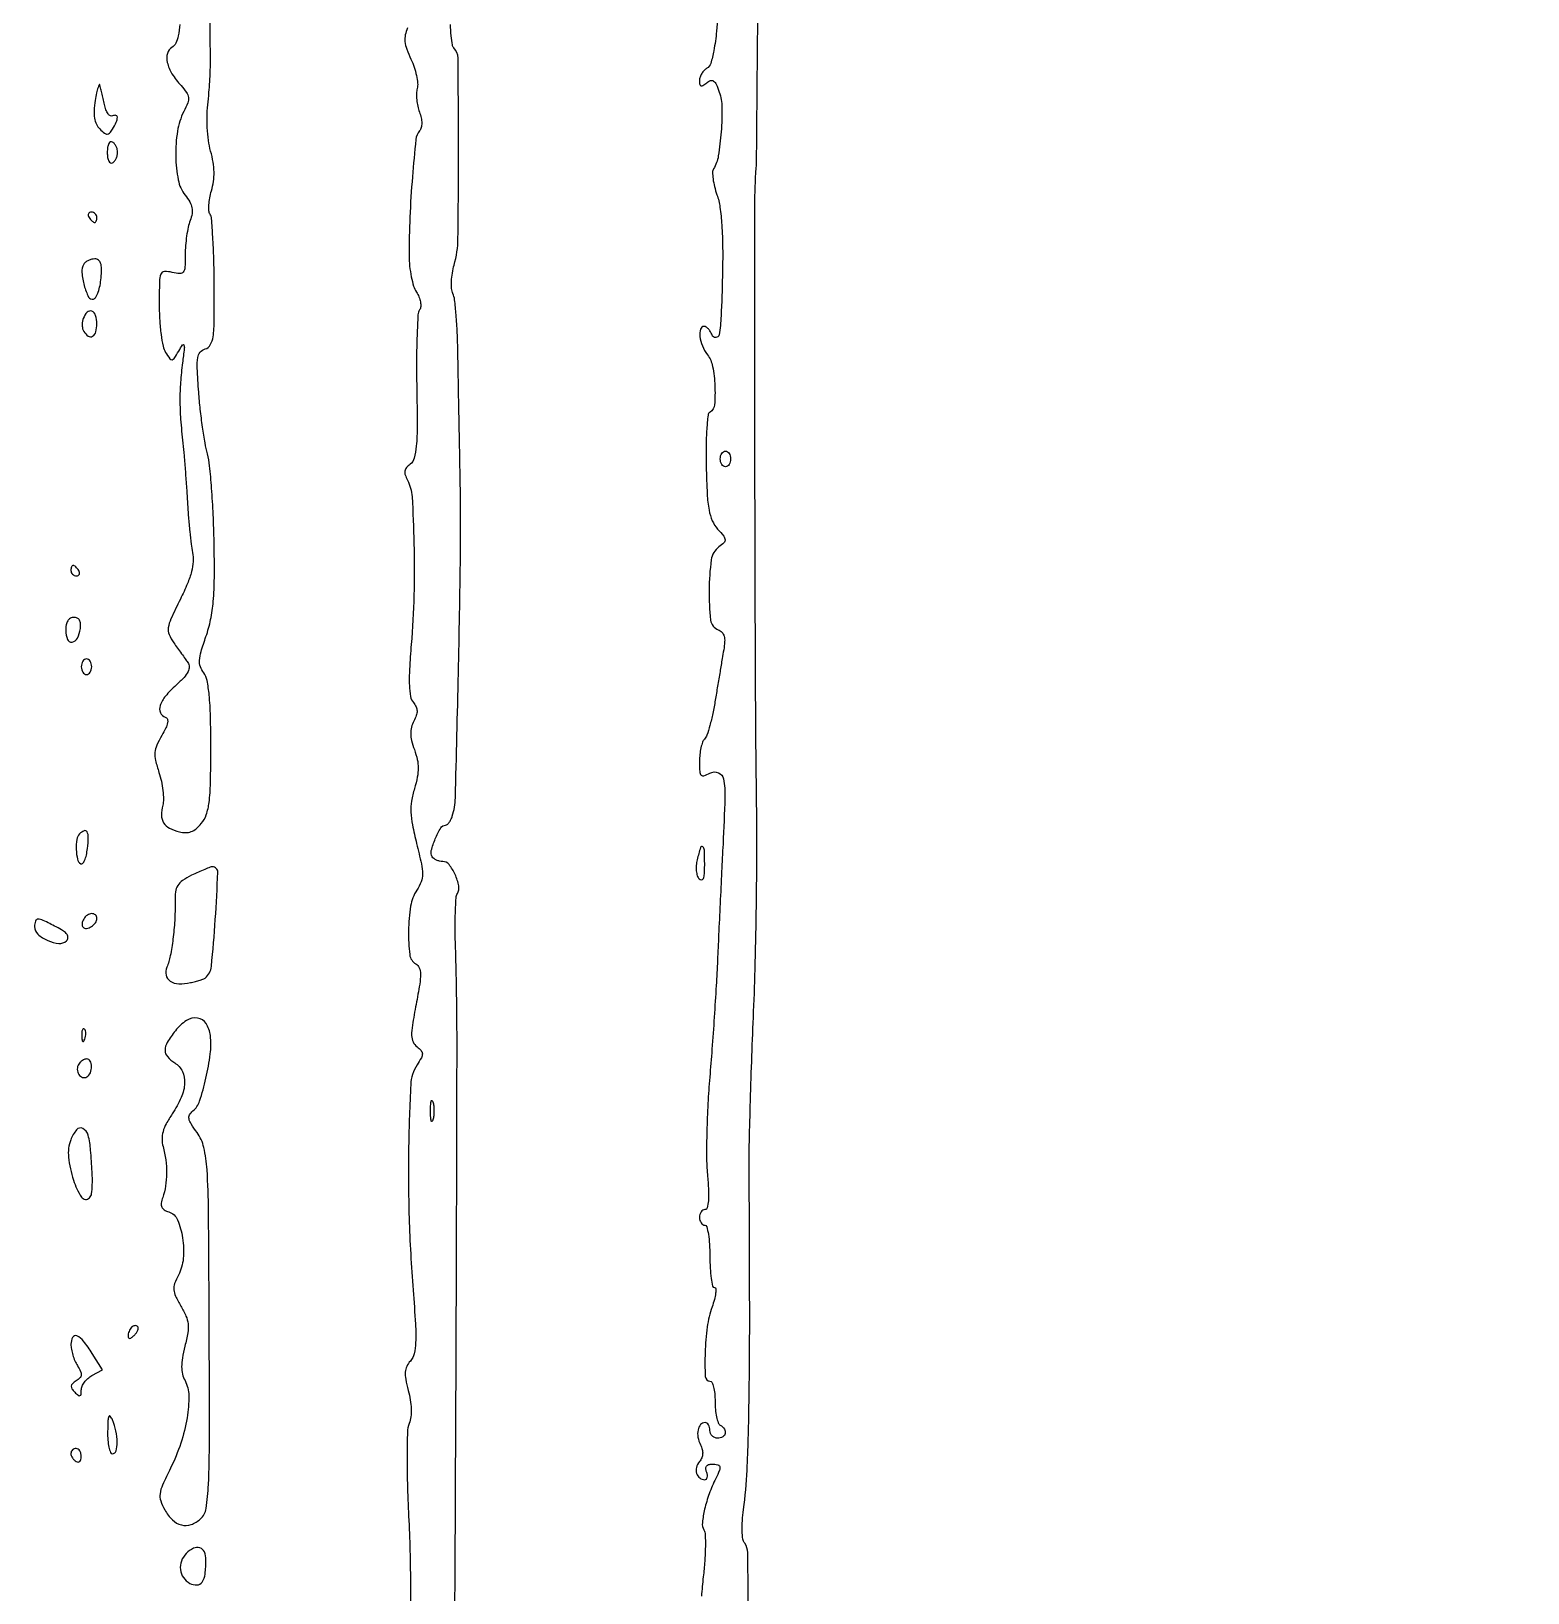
# Model space of a CAD drawing. Extents: x 0 to 5034, y 0 to 2560.
# Drawn here: x 383.4 to 671.4, y 678.2 to 978.8 of the extents above; entities that cross this region are included whole.
import ezdxf

# ---------------------------------------------------------------- set-up
doc = ezdxf.new("R2010")
doc.units = 0

msp = doc.modelspace()

# ---------------------------------------------------------------- linework, layer by layer
for points in [[(524.94203, 1406.5, -0.000002), (524.957967, 1420.439069, -0.000002), (524.972858, 1433.372917, -0.000002), (524.985445, 1444.229163, -0.000017)], [(521.393359, 671.722842, 0.001462), (521.305925, 685.975122, 0.161313), (520.698344, 687.755167, -0.128493), (520.360262, 688.570179, -0.02604), (520.225322, 690.143426, -0.025017), (520.257565, 692.093676, -0.018125), (520.480557, 694.255167, 0.024215), (521.17117, 701.854628, 0.006426), (521.528664, 714.029381, 0.004455), (521.663822, 731.827808, 0.001265), (521.557391, 759.5, -0.00675), (521.591507, 764.289969, -0.001824), (521.775706, 771.878125, -0.001846), (522.048066, 780.491411, -0.001914), (522.381182, 789, 0.004132), (522.701474, 798.228375, 0.002569), (522.93211, 809.059375, 0.002577), (523.04968, 819.748044, 0.00466), (523.019275, 828.5, -0.002227), (522.771446, 858.219796, -0.000793), (522.673889, 900.679013, -0.000248), (522.664259, 945.230735, -0.018205), (522.931053, 952.5, 0.016144), (522.995788, 954.085542, 0.000049), (523.167517, 974.475, 0.000285), (523.346216, 997.5213, 0.000178)], [(411.967201, 980.138195, -0.037206), (411.677022, 977.928939, -0.060559), (411.194839, 976.502374, -0.154634), (410.45641, 975.715668, 0.205074), (409.572746, 974.567752, 0.121382), (409.5553, 972.811137, 0.081583), (410.460422, 970.63679, 0.045859), (412.193384, 968.352044, -0.030443), (413.25926, 967.033163, -0.129052), (413.615839, 966.091968, -0.119173), (413.478583, 965.05633, -0.024244), (412.722661, 963.352044, 0.077763), (411.516263, 959.595429, 0.043247), (411.183494, 954.78621, 0.043343), (411.661765, 950.203527, 0.119538), (413.001797, 947.270586, -0.036103), (413.889495, 945.957155, -0.083057), (414.304413, 944.842787, -0.090243), (414.316497, 943.7133, -0.048543), (413.948748, 942.365198, 0.038573), (413.583956, 941.12565, 0.016255), (413.278695, 939.415102, 0.015969), (413.069463, 937.557386, 0.020058), (413, 935.826492, -0.011624), (412.942173, 933.339506, -0.147381), (412.63422, 932.466574, -0.261471), (411.9732, 932.165414, -0.0405), (410.5, 932.410644, 0.071373), (409.013976, 932.56485, 0.298295), (408.316566, 932.068135, 0.088821), (408.041493, 930.675047, 0.004443), (408, 926.005483, 0.015873), (408.090069, 923.169047, 0.018008), (408.36034, 920.461698, 0.017466), (408.750541, 918.194519, 0.08845), (409.226691, 917.008619, 0.015589), (410.043567, 915.787068, 0.269701), (410.464362, 915.597469, 0.226365), (410.886671, 915.85567, 0.011318), (411.763298, 917.272187, -0.018596), (412.509551, 918.439723, -0.622778), (412.763374, 918.401591, -0.106598), (412.826114, 917.745175, -0.0032), (412.485343, 915, 0.013951), (412.098298, 911.218694, 0.019434), (411.978453, 907.819203, 0.017427), (412.119589, 904.15273, 0.008555), (412.54151, 899.5, -0.004989), (412.774137, 897.123264, -0.002372), (413.028543, 894.059375, -0.002351), (413.264249, 890.853712, -0.003335), (413.441473, 888, 0.006086), (413.624649, 885.291412, 0.0057), (413.877075, 882.528125, 0.005684), (414.156915, 880.081097, 0.019403), (414.418617, 878.5, -0.066819), (414.539827, 876.756098, -0.047912), (414.228539, 874.824694, -0.035819), (413.439167, 872.49856, -0.015165), (412.067268, 869.5, 0.007264), (410.259626, 865.708537, 0.070213), (409.75062, 864.003851, 0.13801), (409.913682, 862.698957, 0.054995), (410.799467, 861.109732, -0.000189), (411.523823, 860.090763, -0.000157), (412.294219, 859.00544, -0.000158), (412.999709, 858.010227, -0.000427), (413.5, 857.30273, -0.148039), (413.778404, 856.464577, -0.126801), (413.569747, 855.555008, -0.070624), (412.783428, 854.450708, -0.019386), (411.25, 852.957094, 0.035357), (409.207744, 850.836718, 0.09312), (408.181579, 849.003228, 0.183066), (408.232688, 847.643983, 0.215585), (409.170619, 846.77646, -0.228273), (409.564538, 846.394026, -0.136335), (409.618019, 845.729731, -0.066382), (409.276577, 844.710447, -0.019443), (408.490649, 843.253456, 0.028471), (407.519585, 841.372803, 0.086177), (407.167426, 839.980758, 0.078136), (407.28824, 838.475787, 0.020682), (407.95075, 836.149228, -0.027174), (408.409118, 834.456464, -0.024104), (408.703374, 832.654914, -0.02485), (408.809063, 831.006208, -0.06515), (408.672329, 829.830591, 0.063343), (408.439531, 827.889928, 0.139473), (408.854863, 826.468543, 0.134319), (409.970704, 825.44494, 0.056872), (411.886592, 824.720184, 0.06122), (413.097398, 824.567129, 0.091142), (414.145777, 824.756091, 0.08401), (415.1178, 825.322662, 0.044977), (416.103323, 826.3079, 0.092171), (417.06453, 828.018961, 0.051039), (417.603206, 830.361592, 0.026269), (417.868763, 834.06931, 0.004715), (417.934927, 841, 0.005917), (417.864733, 846.990948, 0.017982), (417.622518, 851.056337, 0.024148), (417.21867, 853.846226, 0.11467), (416.564682, 855.309178, -0.078737), (415.930171, 856.494265, -0.099507), (415.761898, 857.723345, -0.057046), (416.060359, 859.399027, -0.011249), (417.001327, 862.309178, 0.033463), (417.89414, 865.556293, 0.028862), (418.400935, 869.058362, 0.01994), (418.611685, 873.623544, 0.006178), (418.569745, 880.5, 0.006892), (418.399774, 885.770374, 0.007638), (418.087622, 890.85625, 0.007152), (417.69332, 895.183034, 0.038742), (417.26541, 897.5, -0.0227), (416.815342, 899.564148, -0.007509), (416.338673, 902.629427, -0.00746), (415.911422, 906.048055, -0.008404), (415.605243, 909.344858, -0.005725), (415.308434, 913.951005, -0.050231), (415.405347, 915.990633, -0.13855), (415.889325, 917.065135, -0.155349), (416.845184, 917.669766, 0.204442), (417.839588, 918.440103, 0.093097), (418.371235, 920.029983, 0.032639), (418.593671, 923.123123, 0.003491), (418.590448, 930.324908, 0.005451), (418.503455, 935.070267, 0.007946), (418.314768, 939.248932, 0.004418), (418.069584, 942.753262, 0.12524), (417.778974, 943.607628, -0.129122), (417.564683, 944.253774, -0.031452), (417.564089, 945.386399, -0.03016), (417.72944, 946.727671, -0.026067), (418.059955, 948.107628, 0.037933), (418.443485, 949.894977, 0.039043), (418.547527, 951.702441, 0.03622), (418.368703, 953.620645, 0.025326), (417.903054, 955.742736, -0.033378), (417.487531, 957.793456, -0.019938), (417.255555, 960.272184, -0.019519), (417.218298, 962.857458, -0.024636), (417.394855, 965.242736, 0.0122), (417.630217, 967.618456, 0.007507), (417.796904, 970.424429, 0.007525), (417.87835, 973.20613, 0.013341), (417.849768, 975.5, -0.009345), (417.785199, 978.657126, -0.000928), (417.785939, 986.228125, -0.001169)], [(515.804129, 984.504109, -0.006148), (515.291915, 978.81507, -0.020211), (514.756478, 975.083236, -0.02593), (514.167425, 972.620444, -0.195945), (513.43631, 971.704419, 0.073754), (512.886911, 971.280272, 0.055679), (512.421916, 970.674739, 0.056216), (512.106364, 969.989068, 0.079919), (512, 969.327865, 0.039868), (512.059787, 968.579239, 0.287362), (512.287605, 968.318982, 0.22338), (512.67482, 968.376484, 0.026445), (513.39102, 968.909555, -0.088856), (514.136521, 969.331936, -0.249735), (514.710613, 969.24445, -0.128925), (515.220336, 968.605902, -0.020455), (515.814357, 967.102691, -0.081402), (516.32084, 964.204025, -0.021384), (516.168463, 959.476783, -0.020465), (515.625548, 954.813756, -0.099512), (514.704656, 952.33114, 0.143243), (514.519603, 951.659951, 0.02868), (514.610951, 950.408583, 0.028171), (514.892854, 948.914928, 0.023038), (515.356105, 947.356479, -0.048455), (515.939098, 944.955088, -0.018511), (516.297744, 941.529394, -0.015049), (516.461027, 937.142126, -0.007763), (516.414765, 931.648785, -0.004483), (516.163534, 924.018273, -0.03333), (515.770496, 920.410441, -0.355969), (515.144945, 919.870926, -0.318154), (514.41655, 920.356872, 0.044155), (514.109254, 920.985526, 0.051229), (513.708918, 921.517331, 0.058646), (513.280659, 921.882454, 0.14828), (512.893011, 922, 0.332708), (512.199587, 921.48115, 0.10107), (512.081616, 920.08985, 0.069237), (512.5606, 918.253276, 0.063632), (513.531803, 916.55887, -0.116034), (514.528009, 914.307106, -0.035167), (514.960183, 910.571746, -0.031395), (514.895125, 906.935288, -0.238515), (514.027707, 905.517124, 0.231028), (513.641164, 904.904847, 0.009557), (513.401696, 902.249189, 0.0146), (513.264289, 898.949558, 0.008938), (513.285535, 895.054445, 0.006974), (513.485294, 889.698357, 0.032538), (513.843511, 886.631585, 0.057785), (514.465384, 884.598006, 0.081014), (515.494552, 883.00602, -0.014831), (516.661535, 881.637015, -0.152746), (516.929008, 880.95369, -0.220935), (516.704771, 880.366758, -0.034915), (515.736725, 879.549439, 0.204102), (514.264635, 877.075431, 0.031516), (513.850081, 871.251949, 0.029975), (514.14959, 865.483667, 0.280147), (515.608222, 863.596845, -0.109776), (516.330388, 863.11844, -0.125985), (516.73799, 862.400548, -0.082755), (516.84598, 861.330778, -0.026546), (516.658007, 859.739856, 0.000936), (516.372431, 858.064304, 0.000293), (515.950673, 855.552457, 0.000293), (515.48307, 852.74744, 0.000324), (515.034249, 850.034464, -0.011433), (514.554339, 847.486477, -0.014867), (513.99268, 845.178993, -0.012506), (513.424481, 843.299006, -0.117253), (512.984464, 842.584464, 0.110343), (512.604461, 841.985827, 0.030441), (512.289186, 840.909476, 0.029188), (512.072482, 839.613794, 0.026846), (512, 838.264816, 0.01265), (512.049997, 836.288939, 0.171194), (512.320201, 835.631031, 0.304879), (512.854447, 835.494533, 0.03744), (514.014837, 836.00794, -0.222079), (515.64906, 836.096818, -0.25693), (516.624658, 834.902844, -0.053398), (516.893585, 831.34325, -0.004769), (516.526881, 822.365945, 0.000453), (516.264207, 817.059192, 0.000291), (515.968578, 810.901246, 0.000292), (515.686211, 804.872845, 0.000548), (515.466176, 800, -0.00368), (515.215091, 795.118237, -0.001939), (514.835145, 789.059375, -0.001929), (514.3981, 782.858442, -0.002974), (513.967585, 777.5, 0.00843), (513.614538, 772.410792, 0.007218), (513.410621, 767.042187, 0.007287), (513.366888, 762.158163, 0.020569), (513.526345, 758.75, -0.010247), (513.726841, 755.779406, -0.028957), (513.703977, 753.700953, -0.039738), (513.50226, 752.351036, -0.348971), (513.060552, 752, 0.140143), (512.656123, 751.884374, 0.099936), (512.311537, 751.559375, 0.085198), (512.079466, 751.073314, 0.068975), (512, 750.5, 0.064853), (512.074694, 749.926543, 0.082425), (512.29375, 749.440625, 0.098894), (512.618646, 749.115568, 0.148195), (513, 749, -0.339565), (513.395008, 748.696775, -0.024068), (513.708333, 747.25, -0.025878), (513.928566, 745.316313, -0.015416), (514, 743, 0.013813), (514.063558, 740.699756, 0.022687), (514.259135, 738.7625, 0.018806), (514.534789, 737.277932, 0.350814), (514.882162, 737, -0.3962), (515.137555, 736.759944, -0.045763), (515.112072, 735.898438, -0.035729), (514.876272, 734.688417, -0.019726), (514.426055, 733.25, 0.051873), (513.491761, 729.417721, 0.026403), (513.081793, 724.470773, 0.018204), (513.111893, 719.850784, 0.401698), (514, 719, -0.293924), (514.38696, 718.751017, -0.044731), (514.70625, 717.842336, -0.038191), (514.927595, 716.56932, -0.023957), (515, 715.059017, 0.023552), (515.07325, 713.50479, 0.030444), (515.29375, 712.09415, 0.031293), (515.612194, 710.98041, 0.17067), (516, 710.5, -0.106457), (516.783876, 709.746429, -0.200209), (516.953572, 708.899724, -0.222397), (516.47288, 708.247411, -0.125162), (515.5, 708, -0.099038), (514.927543, 708.114514, -0.097945), (514.440625, 708.440625, -0.097945), (514.114514, 708.927543, -0.099038), (514, 709.5, 0.059205), (513.931834, 710.073657, 0.078159), (513.730729, 710.559375, 0.096605), (513.432976, 710.884709, 0.160616), (513.083333, 711, 0.216162), (512.225199, 710.610823, 0.130301), (511.720161, 709.591742, 0.095184), (511.704176, 708.160661, 0.074384), (512.204521, 706.686078, -0.056726), (512.536563, 705.810013, -0.079628), (512.611628, 704.978521, -0.084197), (512.423713, 704.200139, -0.072085), (511.983304, 703.479883, 0.113252), (511.424534, 702.372146, 0.134093), (511.453711, 701.203319, 0.156424), (512.051039, 700.333731, 0.166148), (513.027632, 700, 0.197951), (513.325624, 700.122787, 0.143475), (513.500952, 700.440625, 0.094526), (513.515792, 700.925455, 0.052176), (513.361626, 701.5, -0.07771), (513.226134, 702.131663, -0.166138), (513.359038, 702.606191, -0.166102), (513.754575, 702.900225, -0.077669), (514.393011, 703, -0.047398), (515.500779, 702.894752, -0.287383), (515.904218, 702.519562, -0.166295), (515.856302, 701.811753, -0.016361), (515.134044, 700.236431, 0.028405), (513.875104, 697.306355, 0.030433), (512.989426, 694.318462, 0.030145), (512.552596, 691.727901, 0.155481), (512.840334, 690.320824, -0.119011), (513.100326, 689.393317, -0.012194), (513.127877, 687.098511, -0.014666), (513.012108, 684.324608, -0.011204), (512.728639, 681.299978, 0.010317), (512.372494, 677.571139, 0.026937)], [(464.876679, 666.432532, 0.000339), (465.161226, 725.427488, 0.000596), (465.327982, 781.881653, 0.007944), (465.034584, 802.651206, -0.006675), (464.974932, 806.230905, -0.009493), (465.024802, 809.412366, -0.006014), (465.148638, 812.062925, -0.12435), (465.387079, 812.81729, 0.187775), (465.660756, 814.301481, 0.059271), (464.966474, 816.489327, 0.059919), (463.803065, 818.406707, 0.23038), (462.583768, 819, -0.056709), (461.980696, 819.06862, -0.049943), (461.38065, 819.271738, -0.052764), (460.872211, 819.570755, -0.095327), (460.546313, 819.925064, -0.20697), (460.372445, 821.112446, -0.033561), (461.145378, 823.369916, -0.032366), (462.197538, 825.484599, -0.2672), (463.093127, 826, 0.176499), (463.428486, 826.122187, 0.05597), (463.801075, 826.514063, 0.047935), (464.150173, 827.080204, 0.037596), (464.418942, 827.75, 0.070211), (465.0042, 831.23782, 0.000778), (465.592708, 855.248471, 0.002712), (465.990394, 877.937285, 0.00805), (465.928184, 893.5, -0.000219), (465.809133, 899.55535, -0.000168), (465.684056, 906.178125, -0.00017), (465.571127, 912.379348, -0.000401), (465.492256, 917, 0.007507), (465.374252, 920.771417, 0.009551), (465.146747, 924.245489, 0.007803), (464.856476, 927.135605, 0.075027), (464.533064, 928.32507, -0.084919), (464.294033, 929.277786, -0.029784), (464.270193, 930.693537, -0.028561), (464.429496, 932.284151, -0.029707), (464.768128, 933.82507, 0.065931), (465.513906, 938.966633, 0.003387), (465.608203, 955.810207, 0.001455), (465.535258, 973.663058, 0.197095), (464.719008, 975.614325, -0.160943), (464.435386, 976.1779, -0.011162), (464.211209, 977.965205, -0.014962), (464.052332, 980.151773, -0.010653)], [(455.795, 979.449419, 0.058158), (455.36422, 978.11079, 0.076319), (455.309334, 976.829591, 0.060313), (455.650051, 975.374478, 0.023149), (456.454161, 973.455355, -0.029652), (457.077309, 971.912153, -0.02874), (457.521063, 970.290022, -0.029991), (457.742557, 968.820514, -0.086569), (457.657417, 967.797963, 0.058096), (457.523617, 966.846542, 0.029578), (457.56652, 965.63798, 0.028925), (457.759621, 964.381208, 0.038277), (458.08705, 963.271042, -0.036024), (458.424977, 962.143995, -0.053856), (458.539464, 961.123116, -0.064884), (458.431153, 960.264729, -0.109844), (458.101899, 959.622781, 0.148602), (457.412948, 957.982656, 0.004872), (456.74562, 950.819333, 0.009931), (456.252391, 943.03605, 0.01157), (456.102059, 935.626325, 0.025329), (456.210372, 933.603733, 0.023712), (456.523001, 931.556841, 0.024435), (456.975487, 929.768638, 0.070954), (457.515527, 928.616647, -0.047612), (458.003416, 927.69058, -0.05374), (458.283418, 926.725423, -0.060687), (458.330547, 925.849583, -0.122129), (458.120462, 925.194911, 0.125395), (457.812372, 924.213171, 0.004574), (457.633262, 920.275233, 0.008111), (457.53893, 915.578462, 0.005577), (457.577771, 910.252571, -0.003901), (457.656438, 902.862701, -0.022466), (457.491934, 898.955796, -0.04294), (457.087586, 896.639617, -0.171853), (456.288242, 895.468817, 0.061506), (455.601582, 894.823682, 0.132705), (455.301695, 894.169519, 0.119735), (455.356949, 893.407289, 0.045206), (455.776976, 892.416724, -0.109198), (456.67149, 889.232514, -0.008292), (457.028949, 880.243679, -0.012097), (457.018643, 870.2375, -0.014252), (456.509945, 860.777943, 0.006988), (456.18617, 856.041368, 0.022817), (456.159002, 852.900092, 0.033208), (456.379483, 850.774749, 0.131491), (456.923758, 849.591866, -0.062942), (457.441632, 848.778561, -0.104181), (457.62935, 847.989906, -0.09072), (457.492942, 847.116249, -0.038911), (457.016579, 846.030978, 0.058937), (456.552027, 844.846137, 0.069008), (456.409835, 843.648015, 0.056485), (456.592954, 842.27431, 0.025406), (457.124776, 840.531484, -0.032369), (457.673909, 838.637946, -0.054135), (457.85474, 836.991346, -0.049872), (457.683016, 835.252584, -0.023252), (457.133893, 833.052558, 0.032506), (456.580288, 830.646007, 0.050095), (456.450169, 828.515935, 0.039175), (456.740514, 826.054337, 0.012502), (457.548497, 822.45331, -0.007907), (458.46066, 818.55597, -0.052351), (458.678821, 816.571381, -0.092771), (458.411373, 815.102732, -0.053776), (457.592195, 813.500364, 0.105356), (456.397754, 810.421761, 0.036638), (455.982407, 805.655463, 0.032782), (456.219851, 801.08109, 0.237779), (457.397919, 799.29969, -0.164633), (458.058951, 798.553319, -0.098333), (458.299821, 797.379912, -0.042531), (458.142843, 795.386491, -0.006655), (457.448033, 791.5, 0.006697), (456.730521, 787.484535, 0.046386), (456.589402, 785.492419, 0.104318), (456.87648, 784.265612, 0.120744), (457.627611, 783.333091, -0.048643), (458.417899, 782.597441, -0.182507), (458.654407, 781.974662, -0.126676), (458.458815, 781.209023, -0.018884), (457.634254, 779.833091, 0.132746), (456.414502, 776.073195, 0.008023), (456.011234, 764.112664, 0.012277), (456.105725, 750.410033, 0.011685), (456.869006, 736.5, -0.004407), (457.32565, 729.928112, -0.024841), (457.363939, 726.411895, -0.048723), (457.067144, 724.245492, -0.124116), (456.339331, 722.849163, 0.071025), (455.656816, 721.820148, 0.093912), (455.372024, 720.734574, 0.064709), (455.456346, 719.329725, 0.018463), (455.947056, 717.196619, -0.026413), (456.337433, 715.367063, -0.032449), (456.49878, 713.628368, -0.03601), (456.430034, 712.078644, -0.061829), (456.123341, 710.824411, 0.082709), (455.789677, 709.163727, 0.006826), (455.702991, 704.738736, 0.00866), (455.765194, 699.274811, 0.005659), (456.017388, 692.976955, -0.006657), (456.269314, 686.35534, -0.005413), (456.367918, 679.255731, -0.005473), (456.316334, 672.712268, -0.014175)], [(517.293101, 263.906391, 0.000009), (580.140047, 263.898438, 0.000011), (655.049667, 263.892017, 0.000009), (736, 263.888383, -0.000109)]]:
    msp.add_lwpolyline(points, format="xyb")
for points in [[(395.694032, 965.501966, 0.023816), (395.472076, 963.550501, 0.055588), (395.538756, 962.083872, 0.073927), (395.896345, 960.944368, 0.083665), (396.560338, 960.01154, 0.022438), (397.455288, 959.193745, 0.174444), (397.978255, 959.002786, 0.219153), (398.435364, 959.210655, 0.03718), (399.020851, 960, 0.032788), (399.737149, 961.316446, 0.107764), (399.94997, 962.276898, 0.36441), (399.649765, 962.636553, 0.184532), (399.029317, 962.518119, -0.27513), (398.611118, 962.511176, -0.10625), (398.16259, 962.914255, -0.066235), (397.748226, 963.682328, -0.036254), (397.441846, 964.709102, 0.000729), (397.18791, 965.850229, 0.000768), (396.934955, 966.971111, 0.000734), (396.713869, 967.937249, 0.003464), (396.582387, 968.490426, 0.674242), (396.433894, 968.511966, 0.059935), (396.221331, 968.021116, 0.022822), (395.959116, 966.964755, 0.009199)], [(398, 955.5, 0.034543), (398.068338, 954.511996, 0.081563), (398.286475, 953.809017, 0.162984), (398.614279, 953.482113, 0.259199), (399, 953.5, 0.085235), (399.382774, 953.838188, 0.053414), (399.70625, 954.342439, 0.051777), (399.925853, 954.925537, 0.064269), (400, 955.5, 0.064269), (399.925853, 956.074463, 0.051777), (399.70625, 956.657561, 0.053414), (399.382774, 957.161812, 0.085235), (399, 957.5, 0.259199), (398.614279, 957.517887, 0.162984), (398.286475, 957.190983, 0.081563), (398.068338, 956.488004, 0.034543)], [(394.5, 943, 0.029505), (394.768994, 942.617226, 0.035638), (395.066025, 942.29375, 0.038439), (395.34829, 942.065539, 0.151918), (395.559017, 942, 0.210953), (395.727648, 942.07446, 0.081139), (395.870461, 942.29375, 0.061769), (395.967655, 942.617151, 0.042167), (396, 943, 0.105053), (395.918938, 943.381556, 0.099167), (395.688914, 943.70625, 0.09642), (395.345238, 943.923877, 0.093332), (394.940983, 944, 0.108972), (394.586039, 943.921712, 0.182303), (394.3746, 943.70625, 0.161196), (394.343488, 943.3821, 0.082592)], [(393.484921, 933.975601, 0.160914), (393.105434, 932.386961, 0.046433), (393.556806, 929.86952, 0.048053), (394.401658, 927.666796, 0.372292), (395.341089, 927.274329, 0.187479), (395.808919, 927.65865, 0.041184), (396.25074, 928.621751, 0.037465), (396.606596, 929.893257, 0.028429), (396.810365, 931.3273, 0.020008), (396.88943, 933.111106, 0.079634), (396.72122, 934.190114, 0.156514), (396.299221, 934.776142, 0.160404), (395.619382, 935, 0.060926), (394.998134, 934.924017, 0.05106), (394.373078, 934.699083, 0.053238), (393.837382, 934.367806, 0.089489)], [(393.380002, 923.547887, 0.055537), (393.214675, 922.914821, 0.045189), (393.176701, 922.214515, 0.046885), (393.262828, 921.554946, 0.082695), (393.470404, 921.047887, 0.104168), (394.331668, 920.143828, 0.288412), (395.17197, 920.109807, 0.201613), (395.799983, 920.932867, 0.063558), (396, 922.5, 0.073742), (395.758982, 924.125314, 0.227795), (395.028195, 924.921843, 0.304158), (394.135888, 924.731594, 0.101291)], [(518, 896.5, -0.064853), (517.925306, 895.926543, -0.082425), (517.70625, 895.440625, -0.098894), (517.381354, 895.115568, -0.148195), (517, 895, -0.148195), (516.618646, 895.115568, -0.098894), (516.29375, 895.440625, -0.082425), (516.074694, 895.926543, -0.064853), (516, 896.5, -0.064853), (516.074694, 897.073457, -0.082425), (516.29375, 897.559375, -0.098894), (516.618646, 897.884432, -0.148195), (517, 898, -0.148195), (517.381354, 897.884432, -0.098894), (517.70625, 897.559375, -0.082425), (517.925306, 897.073457, -0.064853)], [(391, 875, 0.105053), (391.081062, 874.618444, 0.099167), (391.311086, 874.29375, 0.09642), (391.654762, 874.076123, 0.093332), (392.059017, 874, 0.108972), (392.413961, 874.078288, 0.182303), (392.6254, 874.29375, 0.161196), (392.656512, 874.6179, 0.082592), (392.5, 875, 0.029505), (392.231006, 875.382774, 0.035638), (391.933975, 875.70625, 0.038439), (391.65171, 875.934461, 0.151918), (391.440983, 876, 0.210953), (391.272352, 875.92554, 0.081139), (391.129539, 875.70625, 0.061769), (391.032345, 875.382849, 0.042167)], [(390, 863.416667, 0.099758), (390.334996, 861.754328, 0.341983), (391.233119, 861.247168, 0.246964), (392.245613, 861.984177, 0.077969), (392.819551, 863.828328, 0.049589), (392.864321, 864.780163, 0.118091), (392.665008, 865.454992, 0.155126), (392.227121, 865.855398, 0.108654), (391.569551, 866, 0.129929), (390.900993, 865.823287, 0.12769), (390.401892, 865.338523, 0.093042), (390.097716, 864.531429, 0.043744)], [(393, 856.5, 0.064853), (393.074694, 855.926543, 0.082425), (393.29375, 855.440625, 0.098894), (393.618646, 855.115568, 0.148195), (394, 855, 0.148195), (394.381354, 855.115568, 0.098894), (394.70625, 855.440625, 0.082425), (394.925306, 855.926543, 0.064853), (395, 856.5, 0.064853), (394.925306, 857.073457, 0.082425), (394.70625, 857.559375, 0.098894), (394.381354, 857.884432, 0.148195), (394, 858, 0.148195), (393.618646, 857.884432, 0.098894), (393.29375, 857.559375, 0.082425), (393.074694, 857.073457, 0.064853)], [(392.666667, 824.333333, 0.162138), (392.12317, 823.247079, 0.045386), (392.023649, 821.325047, 0.044737), (392.265997, 819.447868, 0.202558), (392.89153, 818.567038, 0.362395), (393.262853, 818.620037, 0.079592), (393.640926, 819.203666, 0.049306), (393.970749, 820.207521, 0.025679), (394.19073, 821.508021, 0.020185), (394.354839, 823.667361, 0.133327), (394.11068, 824.712007, 0.382805), (393.544114, 824.915559, 0.100112)], [(511.553053, 819.355355, 0.042777), (511.376331, 818.26308, 0.045116), (511.392929, 817.176316, 0.049604), (511.585428, 816.248487, 0.121011), (511.944645, 815.655355, 0.211346), (512.402207, 815.478496, 0.293894), (512.75, 815.726482, 0.080088), (512.94955, 816.619451, 0.015007), (513, 818.3, 0.007674), (512.955308, 821.211695, 0.231491), (512.622996, 821.841275, 0.516289), (512.202736, 821.700594, 0.012171)], [(414.235547, 816.345327, 0.032204), (412.473753, 815.331069, 0.109332), (411.55989, 814.381528, 0.109812), (411.134175, 813.13747, 0.032637), (411.041807, 811.118097, -0.018952), (410.97776, 807.629649, -0.017411), (410.651324, 804.055337, -0.01794), (410.130309, 800.862798, -0.047462), (409.463674, 798.649075, 0.149736), (409.325478, 797.119212, 0.198443), (410.105659, 795.976307, 0.138133), (411.760282, 795.454486, 0.066451), (413.991692, 795.682285, 0.006961), (414.977027, 795.932166, 0.009338), (415.862309, 796.187656, 0.006892), (416.591968, 796.424142, 0.091656), (416.837443, 796.561453, 0.196656), (418.046405, 798.830023, 0.008854), (418.799739, 807.823329, 0.006962), (419.273969, 816.94538, 0.434383), (418.25, 817.97723, 0.080918), (417.794134, 817.88869, 0.008196), (416.761379, 817.488466, 0.010092), (415.540498, 816.963216, 0.007876)], [(393.458881, 807.933469, 0.055289), (393.246476, 807.485906, 0.063671), (393.150101, 807.023485, 0.073797), (393.178227, 806.616664, 0.143229), (393.333333, 806.333333, 0.245171), (394.010153, 806.120596, 0.09984), (394.935284, 806.48511, 0.089687), (395.724195, 807.224864, 0.161033), (396, 808.059017, 0.206886), (395.714394, 808.719722, 0.203785), (395.034956, 808.969816, 0.139607), (394.163143, 808.674324, 0.103622)], [(384, 806.478561, 0.210012), (384.640699, 805.020451, 0.081087), (386.527685, 803.781561, 0.082044), (388.68961, 803.217033, 0.222857), (390.142028, 803.742028, 0.166353), (390.4338, 804.337336, 0.193094), (390.275329, 804.944102, 0.091775), (389.56082, 805.610805, 0.022632), (388.164562, 806.414902, 0.008022), (385.654731, 807.662168, 0.107885), (384.660839, 807.895116, 0.329696), (384.167282, 807.541522, 0.078206)], [(411.115394, 786.419571, 0.029505), (409.558583, 784.180327, 0.133251), (409.117104, 782.665534, 0.188873), (409.572656, 781.435523, 0.071246), (411, 780.232073, -0.143175), (412.450146, 778.605546, -0.123993), (412.898938, 776.356825, -0.090451), (412.24648, 773.572134, -0.046451), (410.51166, 770.422044, 0.024417), (409.357549, 768.528642, 0.05603), (408.728732, 766.98414, 0.070533), (408.539161, 765.576467, 0.064717), (408.737753, 764.127635, -0.033843), (409.248686, 761.578535, -0.034189), (409.408716, 758.992522, -0.035653), (409.216283, 756.524834, -0.046714), (408.673608, 754.330651, 0.044477), (408.397642, 753.235835, 0.140372), (408.488027, 752.49185, 0.157104), (408.947716, 751.958628, 0.060155), (409.849602, 751.547734, -0.219121), (411.526178, 750.020697, -0.062761), (412.505635, 746.55275, -0.059576), (412.628431, 742.579239, -0.098948), (411.688219, 739.374468, 0.033818), (410.971355, 737.747479, 0.107616), (410.8147, 736.576586, 0.092209), (411.14913, 735.345754, 0.020963), (412.173111, 733.431171, -0.030957), (413.154696, 731.504283, -0.077486), (413.551163, 729.980829, -0.067455), (413.492184, 728.285475, -0.019301), (412.947649, 725.706373, 0.018187), (412.462758, 723.434812, 0.044112), (412.315986, 721.727752, 0.058183), (412.481917, 720.335638, 0.06422), (412.963574, 719.068062, -0.121865), (413.694981, 716.189999, -0.042754), (413.355386, 711.907109, -0.03903), (412.148162, 707.028978, -0.034946), (410.163175, 702.206651, 0.010063), (408.640338, 698.97383, 0.070655), (408.161941, 697.304021, 0.115927), (408.289359, 695.93605, 0.046976), (409.053515, 694.213726, 0.071287), (410.553449, 692.25614, 0.132353), (412.285971, 691.28365, 0.148564), (414.129517, 691.369731, 0.098803), (415.958986, 692.462883, 0.173804), (417.02588, 694.457999, 0.02533), (417.474794, 699.108021, 0.011402), (417.669268, 707.639572, 0.00103), (417.625059, 728.979638, 0.000927), (417.489324, 751.6594, 0.01352), (417.21011, 759.661831, 0.040477), (416.589051, 763.980603, 0.103594), (415.278026, 766.83782, -0.016238), (414.126706, 768.505747, -0.095883), (413.734264, 769.486837, -0.178242), (413.858493, 770.240102, -0.090708), (414.483128, 770.985997, 0.141365), (415.769386, 772.877445, 0.022155), (416.99363, 777.266253, 0.025645), (417.828807, 781.95023, 0.060133), (417.846739, 785.5, 0.114902), (417.015668, 787.820806, 0.218993), (415.378085, 788.86341, 0.181034), (413.255613, 788.383391, 0.081095)], [(393.078947, 785.416667, 0.018894), (393.137993, 784.670344, 0.168741), (393.279315, 784.37858, 0.470617), (393.461564, 784.395823, 0.054073), (393.683114, 784.8125, 0.051402), (393.839148, 785.359369, 0.05415), (393.876576, 785.916927, 0.060344), (393.797407, 786.402231, 0.126455), (393.604167, 786.729167, 0.296942), (393.385309, 786.77538, 0.208169), (393.200665, 786.592839, 0.077125), (393.089945, 786.112848, 0.028489)], [(392.5, 780, 0.144545), (392.228407, 779.005022, 0.137775), (392.532901, 778.000994, 0.173073), (393.249279, 777.445281, 0.22115), (394.069098, 777.542705, 0.159216), (394.740337, 778.337303, 0.09745), (394.975841, 779.552855, 0.119333), (394.719488, 780.598328, 0.280205), (394.059017, 781, 0.089642), (393.653442, 780.926698, 0.053229), (393.2129, 780.70625, 0.051032), (392.806203, 780.382515, 0.06081)], [(460.689326, 769.25, -0.161593), (460.521012, 768.99086, -0.542911), (460.366341, 769.042188, -0.052887), (460.259713, 769.748017, -0.011065), (460.232003, 771, -0.011065), (460.259713, 772.251983, -0.052887), (460.366341, 772.957812, -0.542911), (460.521012, 773.00914, -0.161593), (460.689326, 772.75, -0.039571), (460.831531, 771.952734, -0.024357), (460.877971, 771, -0.024357), (460.831531, 770.047266, -0.039571)], [(390.976139, 765.43724, 0.118321), (390.546529, 762.093279, 0.051126), (391.488282, 757.6735, 0.067882), (393.056859, 754.406766, 0.474752), (394.585078, 754.251745, 0.161713), (394.984974, 755.049343, 0.030086), (395.124279, 756.704937, 0.020159), (395.081981, 759.264697, 0.005101), (394.803178, 763.417378, 0.044799), (394.315477, 766.31446, 0.21023), (393.289748, 767.607186, 0.356533), (392.092705, 767.36536, 0.080969)], [(391, 726.069764, 0.047214), (391.089812, 725.120782, 0.026574), (391.367188, 723.99635, 0.026308), (391.771185, 722.881263, 0.038674), (392.25, 721.955919, -0.028616), (392.84767, 720.855617, -0.131311), (392.97605, 720.14711, -0.174596), (392.718448, 719.581816, -0.060335), (392.008359, 719.011128, 0.044076), (391.306093, 718.48327, 0.182852), (391.067055, 718.0201, 0.182938), (391.194533, 717.514843, 0.044123), (391.758359, 716.841641, 0.023822), (392.412667, 716.246878, 0.260301), (392.75, 716.185205, 0.290385), (392.953739, 716.438652, 0.027975), (393, 717.264816, -0.103629), (393.150431, 717.982836, -0.056663), (393.604158, 718.763928, -0.052922), (394.270089, 719.485674, -0.057176), (395.056709, 720.03035), (397.113417, 721.131067), (395.107976, 724.298444, 0.024658), (393.417668, 726.697703, 0.125818), (392.136447, 727.686783, 0.389355), (391.336483, 727.407859, 0.123805)], [(402.666667, 729.333333, 0.063896), (402.411277, 729.002755, 0.039129), (402.195833, 728.558958, 0.038674), (402.048893, 728.07784, 0.054831), (402, 727.633333, 0.142677), (402.093678, 727.31173, 0.290264), (402.322581, 727.204271, 0.131573), (402.693024, 727.355562, 0.034019), (403.183333, 727.783333, 0.041736), (403.5985, 728.274266, 0.061283), (403.867292, 728.770833, 0.080535), (403.959631, 729.197768, 0.212536), (403.85, 729.483333, 0.128169), (403.601612, 729.629018, 0.100736), (403.289271, 729.652396, 0.089268), (402.96028, 729.549128, 0.075941)], [(398.070285, 709.25, 0.022192), (398.115648, 707.621095, 0.035801), (398.314396, 706.248438, 0.040716), (398.61656, 705.260264, 0.307326), (399, 705, 0.341228), (399.68351, 705.527936, 0.063948), (399.898779, 707.204215, 0.052019), (399.6718, 709.379982, 0.049532), (399, 711.5, 0.058616), (398.582242, 712.224656, 0.582463), (398.305951, 712.190189, 0.087465), (398.134588, 711.414236, 0.006583)], [(391, 705.059017, 0.089642), (391.073302, 704.653442, 0.053229), (391.29375, 704.2129, 0.051032), (391.617485, 703.806203, 0.06081), (392, 703.5, 0.139169), (392.379648, 703.392057, 0.191142), (392.70625, 703.521475, 0.138808), (392.926733, 703.889346, 0.066118), (393, 704.440983, 0.062283), (392.925455, 705.037096, 0.080552), (392.70625, 705.542039, 0.097988), (392.381379, 705.879982, 0.153634), (392, 706, 0.092995), (391.618268, 705.928382, 0.096318), (391.29375, 705.723586, 0.099231), (391.076556, 705.418051, 0.105429)], [(413.2, 685.8, 0.108031), (412.266503, 684.344165, 0.119607), (412.071887, 682.686392, 0.122815), (412.657511, 681.156717, 0.117883), (413.900039, 680.053498, 0.134691), (415.261974, 679.743753, 0.235819), (416.249951, 680.292916, 0.120635), (416.835671, 681.848118, 0.030029), (417, 684.581787, 0.09945), (416.692972, 686.110145, 0.219441), (415.835185, 686.896952, 0.195547), (414.592811, 686.802362, 0.080973)]]:
    msp.add_lwpolyline(points, format="xyb", close=True)

doc.saveas('drawing.dxf')
